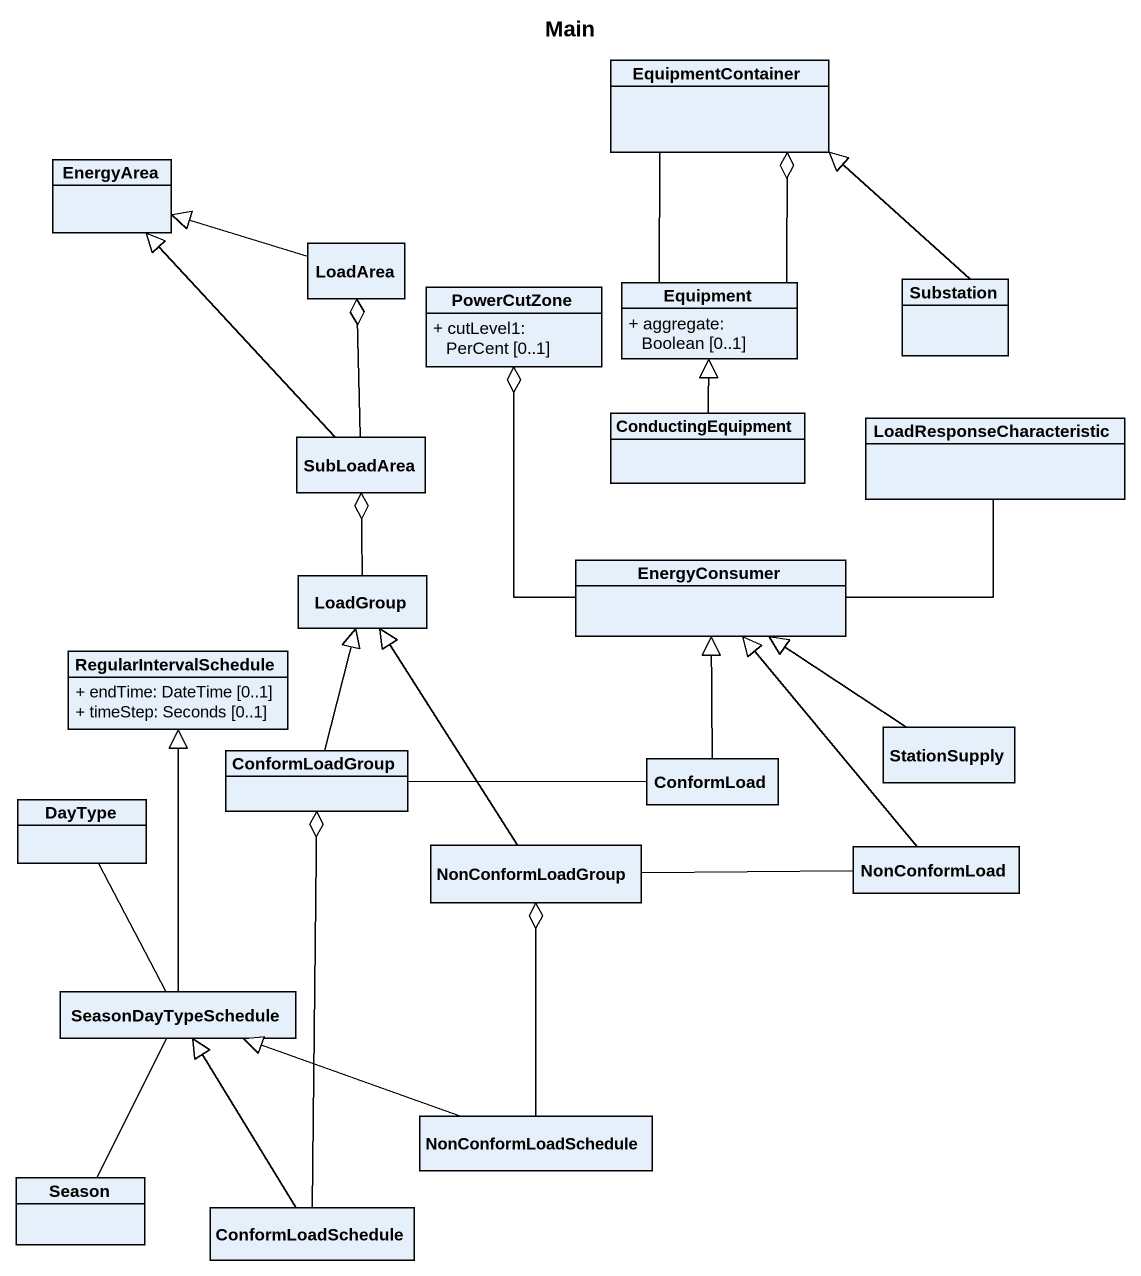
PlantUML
@startuml
title Main
hide circle
hide empty members
skinparam classAttributeIconSize 0
class EquipmentContainer
class EnergyArea
class LoadArea
class PowerCutZone {
  + cutLevel1: PerCent [0..1]
}
class Equipment {
  + aggregate: Boolean [0..1]
}
class Substation
class SubLoadArea
class ConductingEquipment
class LoadResponseCharacteristic
class LoadGroup
class EnergyConsumer
class RegularIntervalSchedule {
  + endTime: DateTime [0..1]
  + timeStep: Seconds [0..1]
}
class StationSupply
class DayType
class ConformLoadGroup
class ConformLoad
class NonConformLoadGroup
class NonConformLoad
class SeasonDayTypeSchedule
class NonConformLoadSchedule
class Season
class ConformLoadSchedule
EquipmentContainer o-- Equipment
EquipmentContainer -- Equipment
LoadArea -left-|> EnergyArea
LoadArea o-- SubLoadArea
PowerCutZone o-- EnergyConsumer
Substation -up-|> EquipmentContainer
SubLoadArea -up-|> EnergyArea
SubLoadArea o-- LoadGroup
ConductingEquipment -up-|> Equipment
EnergyConsumer -right- LoadResponseCharacteristic
StationSupply -up-|> EnergyConsumer
DayType -- SeasonDayTypeSchedule
ConformLoadGroup -up-|> LoadGroup
ConformLoadGroup -right- ConformLoad
ConformLoadGroup o-- ConformLoadSchedule
ConformLoad -up-|> EnergyConsumer
NonConformLoadGroup -up-|> LoadGroup
NonConformLoadGroup -right- NonConformLoad
NonConformLoadGroup o-- NonConformLoadSchedule
NonConformLoad -up-|> EnergyConsumer
SeasonDayTypeSchedule -up-|> RegularIntervalSchedule
NonConformLoadSchedule -left-|> SeasonDayTypeSchedule
Season -up- SeasonDayTypeSchedule
ConformLoadSchedule -up-|> SeasonDayTypeSchedule
@enduml
